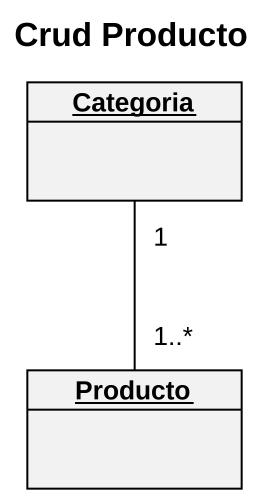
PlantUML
@startuml
title Crud Producto
hide circle
hide empty members
object Categoria
object Producto
Categoria "1" -- "1..*" Producto
@enduml
